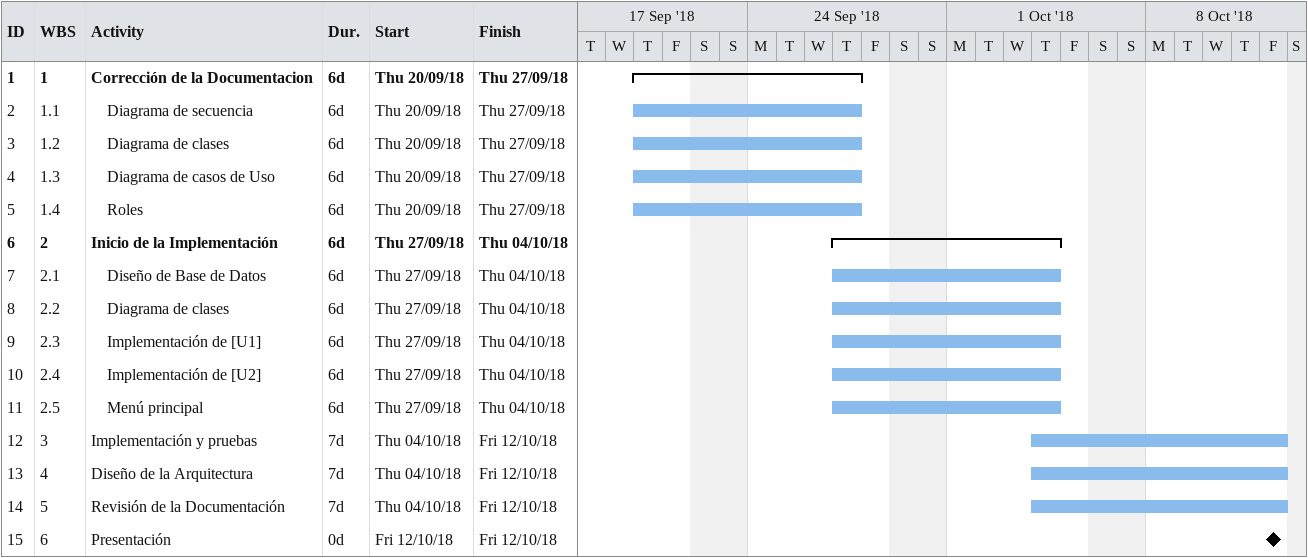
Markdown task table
| ID | WBS | Task | Duration | Start | Finish |
|---|---|---|---|---|---|
| 1 | 1 | **Corrección de la Documentacion** | 6d | 2018-09-20 | 2018-09-27 |
| 2 | 1.1 | Diagrama de secuencia | 6d | 2018-09-20 | 2018-09-27 |
| 3 | 1.2 | Diagrama de clases | 6d | 2018-09-20 | 2018-09-27 |
| 4 | 1.3 | Diagrama de casos de Uso | 6d | 2018-09-20 | 2018-09-27 |
| 5 | 1.4 | Roles | 6d | 2018-09-20 | 2018-09-27 |
| 6 | 2 | **Inicio de la Implementación** | 6d | 2018-09-27 | 2018-10-04 |
| 7 | 2.1 | Diseño de Base de Datos | 6d | 2018-09-27 | 2018-10-04 |
| 8 | 2.2 | Diagrama de clases | 6d | 2018-09-27 | 2018-10-04 |
| 9 | 2.3 | Implementación de [U1] | 6d | 2018-09-27 | 2018-10-04 |
| 10 | 2.4 | Implementación de [U2] | 6d | 2018-09-27 | 2018-10-04 |
| 11 | 2.5 | Menú principal | 6d | 2018-09-27 | 2018-10-04 |
| 12 | 3 | Implementación y pruebas | 7d | 2018-10-04 | 2018-10-12 |
| 13 | 4 | Diseño de la Arquitectura | 7d | 2018-10-04 | 2018-10-12 |
| 14 | 5 | Revisión de la Documentación | 7d | 2018-10-04 | 2018-10-12 |
| 15 | 6 | Presentación | 0d | 2018-10-12 | 2018-10-12 |
